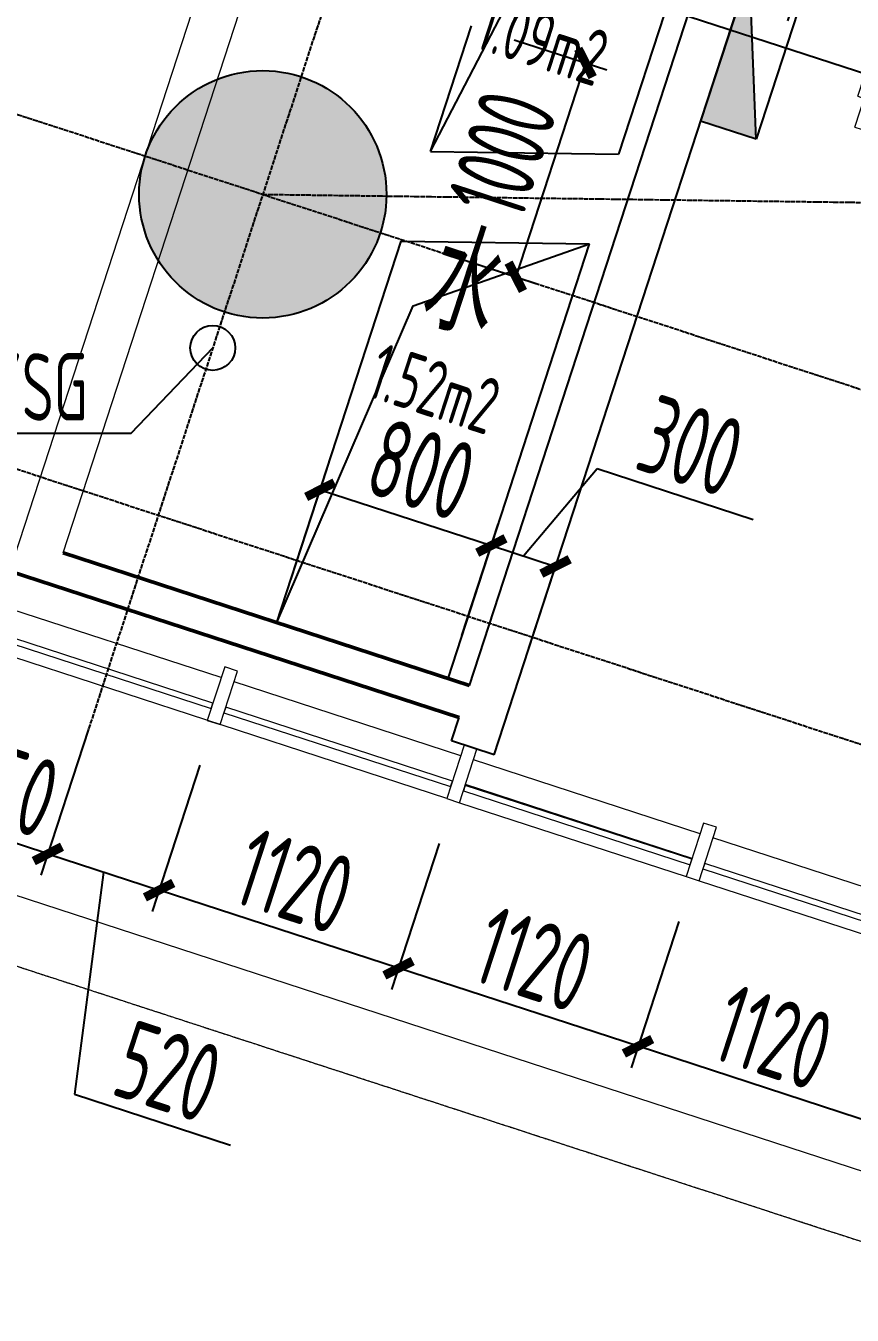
# Model space of a CAD drawing. Header units: millimetres. Extents: x 11515858 to 24947533, y -12784974 to -6116114.
# Drawn here: x 11834513 to 11838188, y -6355257 to -6349525 of the extents above; entities that cross this region are included whole.
import ezdxf
from ezdxf.enums import TextEntityAlignment as Align

# ---------------------------------------------------------------- set-up
doc = ezdxf.new("R2010")
doc.units = ezdxf.units.MM
doc.header["$LTSCALE"] = 10
for name, pattern in [('A2-RG-AXIS$0$CENTER', [2, 1.25, -0.25, 0.25, -0.25]), ('A2-RG-AXIS$0$DOTE', [2.42, 2, -0.2, 0.02, -0.2]), ('A2-RI-F2$0$Overhead 1_16_', [2.579687, 1.5875, -0.992188])]:
    doc.linetypes.add(name, pattern=pattern)
for name, color, linetype in [('A2-RB-F2$0$$34$A-DIMS-100', 1, 'Continuous'), ('A2-RB-F2$0$A-DIMS-100', 1, 'Continuous'), ('A2-RG-AXIS$0$A-DIMS-100', 1, 'Continuous'), ('A2-RG-AXIS$0$A-GRID', 1, 'A2-RG-AXIS$0$CENTER'), ('A2-RI-F2$0$0P-FE-HY', 141, 'Continuous'), ('A2-RI-F2$0$A-HOLE', 2, 'Continuous'), ('A2-RI-F2$0$A-ROOF-DRAN', 175, 'Continuous'), ('A2-RI-F2$0$A-STRS', 50, 'Continuous'), ('A2-RI-F2$0$A-SYMB-AREA', 4, 'Continuous'), ('A2-RI-F2$0$A-SYMB-NAME', 4, 'Continuous'), ('A2-RI-F2$0$A-SYMB-VOID', 35, 'Continuous'), ('A2-RI-F2$0$WINDOW_TEXT', 7, 'Continuous'), ('A2-RS-F2$0$A-HATH-GRAY', 8, 'Continuous'), ('A2-RS-F2$0$A-WALL-CONC', 6, 'Continuous')]:
    doc.layers.add(name, color=color, linetype=linetype)
for name, color, linetype, lineweight in [('A2-RI-F2$0$A-DOOR', 32, 'Continuous', 5), ('A2-RI-F2$0$A-FLOR-OVHD', 8, 'A2-RI-F2$0$Overhead 1_16_', 5), ('A2-RI-F2$0$A-FLOR-STRS', 2, 'Continuous', 5), ('A2-RI-F2$0$A-GENM', 6, 'Continuous', 9), ('A2-RI-F2$0$A-GLAZ', 140, 'Continuous', 5), ('A2-RI-F2$0$A-GLAZ-CWMG', 3, 'Continuous', 5), ('A2-RI-F2$0$A-WALL', 7, 'Continuous', 5)]:
    doc.layers.add(name, color=color, linetype=linetype, lineweight=lineweight)
doc.styles.add('A2-RB-F2$0$$0$XD2008', font='hzs.shx', dxfattribs={"width": 0.7, "bigfont": 'hztxt.shx'})
doc.styles.add('A2-RB-F2$0$XD2008', font='hzs.shx', dxfattribs={"width": 0.7, "bigfont": 'hztxt.shx'})
doc.styles.add('A2-RG-AXIS$0$XD2008', font='hzs.shx', dxfattribs={"width": 0.7, "bigfont": 'hztxt.shx'})
doc.styles.add('A2-RI-F2$0$ECADI', font='hzs.shx', dxfattribs={"width": 0.7, "bigfont": 'hztxt.shx'})
doc.styles.add('A2-RI-F2$0$SIMPLEX', font='simplex.shx', dxfattribs={"width": 0.7})
doc.dimstyles.new('A2-RB-F2$0$$0$XD100$0', dxfattribs={"dimscale": 100, "dimtxt": 3.5, "dimasz": 1, "dimexe": 1, "dimexo": 2, "dimgap": 0.5, "dimtad": 1, "dimdec": 0, "dimdsep": 46, "dimtxsty": 'A2-RB-F2$0$$0$XD2008', "dimblk1": 'A2-RB-F2$0$$20$_ArchTick', "dimblk2": 'A2-RB-F2$0$$20$_ArchTick', "dimsah": 1, "dimcen": 2.5, "dimclrt": 4, "dimaunit": 1, "dimadec": 0, "dimazin": 0, "dimtfac": 1, "dimtdec": 0, "dimtix": 1, "dimtmove": 2, "dimatfit": 3, "dimfxl": 0, "dimtolj": 1, "dimtzin": 0, "dimarcsym": 0})
doc.dimstyles.new('A2-RB-F2$0$XD100$0', dxfattribs={"dimscale": 100, "dimtxt": 3.5, "dimasz": 1, "dimexe": 1, "dimexo": 2, "dimgap": 0.5, "dimtad": 1, "dimdec": 0, "dimdsep": 46, "dimtxsty": 'A2-RB-F2$0$XD2008', "dimblk1": 'A2-RB-F2$0$_ArchTick', "dimblk2": 'A2-RB-F2$0$_ArchTick', "dimsah": 1, "dimcen": 2.5, "dimclrt": 4, "dimaunit": 1, "dimadec": 0, "dimazin": 0, "dimtfac": 1, "dimtdec": 0, "dimtix": 1, "dimtmove": 1, "dimatfit": 3, "dimfxl": 0, "dimtolj": 1, "dimtzin": 0, "dimarcsym": 0})
doc.dimstyles.new('A2-RG-AXIS$0$XD150', dxfattribs={"dimscale": 300, "dimtxt": 2.5, "dimasz": 1.5, "dimexe": 1, "dimexo": 2, "dimgap": 0.5, "dimtad": 1, "dimdec": 0, "dimdsep": 46, "dimtxsty": 'A2-RG-AXIS$0$XD2008', "dimcen": 2.5, "dimclrt": 4, "dimaunit": 1, "dimadec": 3, "dimazin": 0, "dimtfac": 1, "dimtdec": 0, "dimtmove": 2, "dimatfit": 3, "dimfxl": 0, "dimtolj": 1, "dimtzin": 0, "dimarcsym": 0})

# ---------------------------------------------------------------- blocks, each defined once
blk = doc.blocks.new('A2-RG-AXIS$0$_ArchTick')
at = {"color": 0, "linetype": 'ByBlock', "const_width": 0.4}
blk.add_lwpolyline([(-0.5, -0.5), (0.5, 0.5)], dxfattribs=at)
blk = doc.blocks.new('*D1312')
at = {"layer": 'A2-RG-AXIS$0$A-DIMS-100', "color": 0, "lineweight": -2, "ltscale": 3, "transparency": 16777216}
blk.add_arc((11859128.7, -6350592.1), 5746.7, 341.94704, 359.22855, dxfattribs=at)
at = {"layer": 'Defpoints', "color": 0, "ltscale": 3, "transparency": 16777216}
for p in [(11834459.4, -6342551.3), (11835567, -6350274.8), (11872705.5, -6350774.9), (11864743.7, -6351815.5), (11872420.1, -6354924.3)]:
    blk.add_point(p, dxfattribs=at)
at = {"layer": 'A2-RG-AXIS$0$A-DIMS-100', "color": 0, "lineweight": -2, "ltscale": 3, "transparency": 16777216, "xscale": 150, "yscale": 150, "zscale": 150}
for p, rotation in [((11864875, -6350669.4), 89.22855370033292), ((11864592.6, -6352372.9), 251.9470404933478)]:
    blk.add_blockref('A2-RG-AXIS$0$_ArchTick', p, dxfattribs=dict(at, rotation=rotation))
at = {"layer": 'A2-RG-AXIS$0$A-DIMS-100', "color": 4, "ltscale": 3, "transparency": 16777216, "insert": (11865468.5, -6351643), "char_height": 375, "attachment_point": 5, "rotation": 80.5878, "style": 'A2-RG-AXIS$0$XD2008'}
blk.add_mtext('\\A1;17°16\'53"', dxfattribs=at)
blk = doc.blocks.new('A2-RB-F2$0$_ArchTick')
at = {"color": 0, "linetype": 'ByBlock', "const_width": 0.4}
blk.add_lwpolyline([(-0.5, -0.5), (0.5, 0.5)], dxfattribs=at)
blk = doc.blocks.new('*D1525')
at = {"layer": 'A2-RB-F2$0$A-DIMS-100', "color": 0, "lineweight": -2, "transparency": 16777216}
for p, q in [((11836685.1, -6349587.5), (11837097, -6349721.7)), ((11837001.9, -6349690.7), (11836692.1, -6350641.4)), ((11836375.3, -6350538.2), (11836787.1, -6350672.4))]:
    blk.add_line(p, q, dxfattribs=at)
at = {"layer": 'Defpoints', "color": 0, "transparency": 16777216}
for p in [(11836495, -6349525.5), (11836185.1, -6350476.2), (11836692.1, -6350641.4)]:
    blk.add_point(p, dxfattribs=at)
at = {"layer": 'A2-RB-F2$0$A-DIMS-100', "color": 0, "lineweight": -2, "transparency": 16777216, "xscale": 100, "yscale": 100, "zscale": 100}
for p, rotation in [((11837001.9, -6349690.7), 71.94704049336183), ((11836692.1, -6350641.4), 251.9470404933618)]:
    blk.add_blockref('A2-RB-F2$0$_ArchTick', p, dxfattribs=dict(at, rotation=rotation))
at = {"layer": 'A2-RB-F2$0$A-DIMS-100', "color": 4, "transparency": 16777216, "insert": (11836633.1, -6350096.4), "char_height": 350, "attachment_point": 5, "rotation": 71.94704, "style": 'A2-RB-F2$0$XD2008'}
blk.add_mtext('\\A1;1000', dxfattribs=at)
blk = doc.blocks.new('*D1608')
at = {"layer": 'A2-RB-F2$0$A-DIMS-100', "color": 0, "lineweight": -2, "transparency": 16777216}
for p, q in [((11835692.2, -6351988.7), (11835853.8, -6351492.9)), ((11835822.8, -6351588), (11836583.4, -6351835.9)), ((11836452.8, -6352236.6), (11836614.4, -6351740.8))]:
    blk.add_line(p, q, dxfattribs=at)
at = {"layer": 'Defpoints', "color": 0, "transparency": 16777216}
for p in [(11836583.4, -6351835.9), (11835630.2, -6352178.8), (11836390.8, -6352426.8)]:
    blk.add_point(p, dxfattribs=at)
at = {"layer": 'A2-RB-F2$0$A-DIMS-100', "color": 0, "lineweight": -2, "transparency": 16777216, "xscale": 100, "yscale": 100, "zscale": 100}
for p, rotation in [((11835822.8, -6351588), 161.9467493136011), ((11836583.4, -6351835.9), 341.9467493136011)]:
    blk.add_blockref('A2-RB-F2$0$_ArchTick', p, dxfattribs=dict(at, rotation=rotation))
at = {"layer": 'A2-RB-F2$0$A-DIMS-100', "color": 4, "transparency": 16777216, "insert": (11836272.8, -6351498), "char_height": 350, "attachment_point": 5, "rotation": 341.94675, "style": 'A2-RB-F2$0$XD2008'}
blk.add_mtext('\\A1;800', dxfattribs=at)
blk = doc.blocks.new('*D1872')
at = {"layer": 'A2-RB-F2$0$A-DIMS-100', "color": 0, "lineweight": -2, "transparency": 16777216}
for p, q in [((11836726.1, -6351882.4), (11837054.1, -6351493.8)), ((11837054.1, -6351493.8), (11837748.2, -6351720)), ((11836452.8, -6352236.6), (11836614.4, -6351740.8)), ((11836583.4, -6351835.9), (11836868.8, -6351928.9)), ((11836738.2, -6352329.6), (11836899.8, -6351833.8))]:
    blk.add_line(p, q, dxfattribs=at)
at = {"layer": 'Defpoints', "color": 0, "transparency": 16777216}
for p in [(11836868.8, -6351928.9), (11836390.8, -6352426.8), (11836676.2, -6352519.8)]:
    blk.add_point(p, dxfattribs=at)
at = {"layer": 'A2-RB-F2$0$A-DIMS-100', "color": 0, "lineweight": -2, "transparency": 16777216, "xscale": 100, "yscale": 100, "zscale": 100}
for p, rotation in [((11836583.4, -6351835.9), 161.9473537783569), ((11836868.8, -6351928.9), 341.9473537783569)]:
    blk.add_blockref('A2-RB-F2$0$_ArchTick', p, dxfattribs=dict(at, rotation=rotation))
at = {"layer": 'A2-RB-F2$0$A-DIMS-100', "color": 4, "transparency": 16777216, "insert": (11837470.9, -6351393), "char_height": 350, "attachment_point": 5, "rotation": 341.94735, "style": 'A2-RB-F2$0$XD2008'}
blk.add_mtext('\\A1;300', dxfattribs=at)
blk = doc.blocks.new('*D2030')
at = {"layer": 'A2-RB-F2$0$A-DIMS-100', "color": 0, "lineweight": -2, "transparency": 16777216}
for p, q in [((11837416.5, -6353507.1), (11837204.6, -6354157.1)), ((11838481.3, -6353854.1), (11838269.4, -6354504.2)), ((11838300.4, -6354409.1), (11837235.6, -6354062.1))]:
    blk.add_line(p, q, dxfattribs=at)
at = {"layer": 'Defpoints', "color": 0, "transparency": 16777216}
for p in [(11837478.4, -6353316.9), (11838543.3, -6353664), (11837235.6, -6354062.1)]:
    blk.add_point(p, dxfattribs=at)
at = {"layer": 'A2-RB-F2$0$A-DIMS-100', "color": 0, "lineweight": -2, "transparency": 16777216, "xscale": 100, "yscale": 100, "zscale": 100}
for p, rotation in [((11837235.6, -6354062.1), 161.948816603838), ((11838300.4, -6354409.1), 341.9488166038379)]:
    blk.add_blockref('A2-RB-F2$0$_ArchTick', p, dxfattribs=dict(at, rotation=rotation))
at = {"layer": 'A2-RB-F2$0$A-DIMS-100', "color": 4, "transparency": 16777216, "insert": (11837837.7, -6354021.7), "char_height": 350, "attachment_point": 5, "rotation": 341.94882, "style": 'A2-RB-F2$0$XD2008'}
blk.add_mtext('\\A1;1120', dxfattribs=at)
blk = doc.blocks.new('*D2031')
at = {"layer": 'A2-RB-F2$0$A-DIMS-100', "color": 0, "lineweight": -2, "transparency": 16777216}
for p, q in [((11836351.6, -6353160.1), (11836139.8, -6353810.1)), ((11837416.5, -6353507.1), (11837204.6, -6354157.1)), ((11837235.6, -6354062.1), (11836170.8, -6353715))]:
    blk.add_line(p, q, dxfattribs=at)
at = {"layer": 'Defpoints', "color": 0, "transparency": 16777216}
for p in [(11836413.6, -6352969.9), (11837478.4, -6353316.9), (11836170.8, -6353715)]:
    blk.add_point(p, dxfattribs=at)
at = {"layer": 'A2-RB-F2$0$A-DIMS-100', "color": 0, "lineweight": -2, "transparency": 16777216, "xscale": 100, "yscale": 100, "zscale": 100}
for p, rotation in [((11836170.8, -6353715), 161.948816603838), ((11837235.6, -6354062.1), 341.9488166038379)]:
    blk.add_blockref('A2-RB-F2$0$_ArchTick', p, dxfattribs=dict(at, rotation=rotation))
at = {"layer": 'A2-RB-F2$0$A-DIMS-100', "color": 4, "transparency": 16777216, "insert": (11836772.9, -6353674.6), "char_height": 350, "attachment_point": 5, "rotation": 341.94882, "style": 'A2-RB-F2$0$XD2008'}
blk.add_mtext('\\A1;1120', dxfattribs=at)
blk = doc.blocks.new('*D2032')
at = {"layer": 'A2-RB-F2$0$A-DIMS-100', "color": 0, "lineweight": -2, "transparency": 16777216}
for p, q in [((11835286.8, -6352813), (11835075, -6353463.1)), ((11836351.6, -6353160.1), (11836139.8, -6353810.1)), ((11836170.8, -6353715), (11835105.9, -6353368))]:
    blk.add_line(p, q, dxfattribs=at)
at = {"layer": 'Defpoints', "color": 0, "transparency": 16777216}
for p in [(11835348.8, -6352622.9), (11836413.6, -6352969.9), (11835105.9, -6353368)]:
    blk.add_point(p, dxfattribs=at)
at = {"layer": 'A2-RB-F2$0$A-DIMS-100', "color": 0, "lineweight": -2, "transparency": 16777216, "xscale": 100, "yscale": 100, "zscale": 100}
for p, rotation in [((11835105.9, -6353368), 161.948816603838), ((11836170.8, -6353715), 341.9488166038379)]:
    blk.add_blockref('A2-RB-F2$0$_ArchTick', p, dxfattribs=dict(at, rotation=rotation))
at = {"layer": 'A2-RB-F2$0$A-DIMS-100', "color": 4, "transparency": 16777216, "insert": (11835708.1, -6353327.6), "char_height": 350, "attachment_point": 5, "rotation": 341.94882, "style": 'A2-RB-F2$0$XD2008'}
blk.add_mtext('\\A1;1120', dxfattribs=at)
blk = doc.blocks.new('*D2033')
at = {"layer": 'A2-RB-F2$0$A-DIMS-100', "color": 0, "lineweight": -2, "transparency": 16777216}
for p, q in [((11834269.1, -6352481.4), (11834057.3, -6353131.4)), ((11834792.2, -6352651.8), (11834580.4, -6353301.9)), ((11834088.3, -6353036.3), (11833993.2, -6353005.3)), ((11834611.3, -6353206.8), (11834088.3, -6353036.3)), ((11834611.3, -6353206.8), (11834706.4, -6353237.8))]:
    blk.add_line(p, q, dxfattribs=at)
at = {"layer": 'Defpoints', "color": 0, "transparency": 16777216}
for p in [(11834331.1, -6352291.2), (11834854.2, -6352461.7), (11834088.3, -6353036.3)]:
    blk.add_point(p, dxfattribs=at)
at = {"layer": 'A2-RB-F2$0$A-DIMS-100', "color": 0, "lineweight": -2, "transparency": 16777216, "xscale": 100, "yscale": 100, "zscale": 100}
for p, rotation in [((11834088.3, -6353036.3), 341.9488166038324), ((11834611.3, -6353206.8), 161.9488166038324)]:
    blk.add_blockref('A2-RB-F2$0$_ArchTick', p, dxfattribs=dict(at, rotation=rotation))
at = {"layer": 'A2-RB-F2$0$A-DIMS-100', "color": 4, "transparency": 16777216, "insert": (11834419.5, -6352907.6), "char_height": 350, "attachment_point": 5, "rotation": 341.94882, "style": 'A2-RB-F2$0$XD2008'}
blk.add_mtext('\\A1;550', dxfattribs=at)
blk = doc.blocks.new('*D2034')
at = {"layer": 'A2-RB-F2$0$A-DIMS-100', "color": 0, "lineweight": -2, "transparency": 16777216}
for p, q in [((11834792.2, -6352651.8), (11834580.4, -6353301.9)), ((11835286.8, -6352813), (11835075, -6353463.1)), ((11834611.3, -6353206.8), (11835105.9, -6353368)), ((11834858.6, -6353287.4), (11834729.4, -6354274.9)), ((11834729.4, -6354274.9), (11835423.5, -6354501.1))]:
    blk.add_line(p, q, dxfattribs=at)
at = {"layer": 'Defpoints', "color": 0, "transparency": 16777216}
for p in [(11834854.2, -6352461.7), (11835348.8, -6352622.9), (11835105.9, -6353368)]:
    blk.add_point(p, dxfattribs=at)
at = {"layer": 'A2-RB-F2$0$A-DIMS-100', "color": 0, "lineweight": -2, "transparency": 16777216, "xscale": 100, "yscale": 100, "zscale": 100}
for p, rotation in [((11834611.3, -6353206.8), 161.9488166038139), ((11835105.9, -6353368), 341.9488166038138)]:
    blk.add_blockref('A2-RB-F2$0$_ArchTick', p, dxfattribs=dict(at, rotation=rotation))
at = {"layer": 'A2-RB-F2$0$A-DIMS-100', "color": 4, "transparency": 16777216, "insert": (11835146.2, -6354174), "char_height": 350, "attachment_point": 5, "rotation": 341.94882, "style": 'A2-RB-F2$0$XD2008'}
blk.add_mtext('\\A1;520', dxfattribs=at)
blk = doc.blocks.new('A2-RB-F2$0$$20$_ArchTick')
at = {"color": 0, "linetype": 'ByBlock', "const_width": 0.4}
blk.add_lwpolyline([(-0.5, -0.5), (0.5, 0.5)], dxfattribs=at)
blk = doc.blocks.new('*D1461')
at = {"layer": 'A2-RB-F2$0$$34$A-DIMS-100', "color": 0, "lineweight": -2, "transparency": 16777216}
blk.add_arc((11844870.4, -6350400.1), 4772.1, 359.22838, 8.90892, dxfattribs=at)
at = {"layer": 'Defpoints', "color": 0, "transparency": 16777216}
for p in [(11851270.3, -6349396.8), (11848876.9, -6349772), (11849638.1, -6350195.6), (11835567, -6350274.8), (11872705.5, -6350774.9)]:
    blk.add_point(p, dxfattribs=at)
at = {"layer": 'A2-RB-F2$0$$34$A-DIMS-100', "color": 0, "lineweight": -2, "transparency": 16777216, "xscale": 100, "yscale": 100, "zscale": 100}
for p, rotation in [((11849584.9, -6349661), 98.90892474237745), ((11849642, -6350464.3), 269.228375346103)]:
    blk.add_blockref('A2-RB-F2$0$$20$_ArchTick', p, dxfattribs=dict(at, rotation=rotation))
at = {"layer": 'A2-RB-F2$0$$34$A-DIMS-100', "color": 4, "transparency": 16777216, "insert": (11849944.3, -6349727.6), "char_height": 350, "attachment_point": 5, "rotation": 277.54984, "style": 'A2-RB-F2$0$$0$XD2008'}
blk.add_mtext('\\A1;9°40\'50"', dxfattribs=at)
blk = doc.blocks.new('*D1475')
at = {"layer": 'A2-RB-F2$0$$34$A-DIMS-100', "color": 0, "lineweight": -2, "transparency": 16777216}
blk.add_arc((11853104.4, -6350510.9), 919.5, 131.94703, 179.22838, dxfattribs=at)
at = {"layer": 'Defpoints', "color": 0, "transparency": 16777216}
for p in [(11852176.7, -6349478.7), (11852222.9, -6350249.3), (11835567, -6350274.8), (11853117.2, -6350525.2), (11872705.5, -6350774.9)]:
    blk.add_point(p, dxfattribs=at)
at = {"layer": 'A2-RB-F2$0$$34$A-DIMS-100', "color": 0, "lineweight": -2, "transparency": 16777216, "xscale": 100, "yscale": 100, "zscale": 100}
for p, rotation in [((11852489.8, -6349827.1), 41.94703004365298), ((11852185, -6350498.6), 269.2283753460983)]:
    blk.add_blockref('A2-RB-F2$0$$20$_ArchTick', p, dxfattribs=dict(at, rotation=rotation))
at = {"layer": 'A2-RB-F2$0$$34$A-DIMS-100', "color": 4, "transparency": 16777216, "insert": (11852147.3, -6349809), "char_height": 350, "attachment_point": 5, "rotation": 53.74346, "style": 'A2-RB-F2$0$$0$XD2008'}
blk.add_mtext('\\A1;47°16\'53"', dxfattribs=at)
blk = doc.blocks.new('A2-RS-F2')
at = {"layer": 'A2-RS-F2$0$A-HATH-GRAY'}
h = blk.add_hatch(color=256, dxfattribs=at)
edge = h.paths.add_edge_path()
edge.add_arc((11835567.1, -6350274.8), 550, 0, 360)
at = {"layer": 'A2-RS-F2$0$A-WALL-CONC'}
blk.add_circle((11835567.1, -6350274.8), 550, dxfattribs=at)
blk = doc.blocks.new('A2-RI-F2$0$System Panel - Glazed - Frit-4523312-Documents - Level 2')
at = {"layer": 'A2-RI-F2$0$A-GLAZ', "lineweight": 13}
for p, q in [((530, 44.4), (-530, 44.4)), ((-530, 44.4), (-530, 19)), ((-530, 19), (530, 19)), ((530, 19), (530, 44.4))]:
    blk.add_line(p, q, dxfattribs=at)
blk = doc.blocks.new('A2-RI-F2$0$Rectangular Mullion - 60mm x 200mm-3710276-Documents - Level 2')
at = {"layer": 'A2-RI-F2$0$A-GLAZ-CWMG', "lineweight": 13}
for p, q in [((-30, 150), (30, 150)), ((-30, -100), (-30, 150)), ((30, 150), (30, -100)), ((30, -100), (-30, -100))]:
    blk.add_line(p, q, dxfattribs=at)
blk = doc.blocks.new('A2-RI-F2$0$Rectangular Mullion - 60mm x 200mm-3687299-Documents - Level 2')
at = {"layer": 'A2-RI-F2$0$A-GLAZ-CWMG', "lineweight": 13}
for p, q in [((-30, 150), (30, 150)), ((-30, -100), (-30, 150)), ((30, 150), (30, -100)), ((30, -100), (-30, -100))]:
    blk.add_line(p, q, dxfattribs=at)
blk = doc.blocks.new('A2-RI-F2$0$Rectangular Mullion - 60mm x 200mm-3681593-Documents - Level 2')
at = {"layer": 'A2-RI-F2$0$A-GLAZ-CWMG', "lineweight": 13}
for p, q in [((-30, 150), (30, 150)), ((-30, -100), (-30, 150)), ((30, 150), (30, -100)), ((30, -100), (-30, -100))]:
    blk.add_line(p, q, dxfattribs=at)
blk = doc.blocks.new('A2-RI-F2$0$System Panel - Glazed - Frit-5328300-Documents - Level 2')
at = {"layer": 'A2-RI-F2$0$A-GLAZ', "lineweight": 13}
for p, q in [((515, 44.4), (-545, 44.4)), ((-545, 44.4), (-545, 19)), ((-545, 19), (515, 19)), ((515, 19), (515, 44.4))]:
    blk.add_line(p, q, dxfattribs=at)
blk = doc.blocks.new('A2-RI-F2$0$System Panel - Glazed - Frit-4849878-Documents - Level 2')
at = {"layer": 'A2-RI-F2$0$A-GLAZ', "lineweight": 13}
for p, q in [((530, 44.4), (-530, 44.4)), ((-530, 44.4), (-530, 19)), ((-530, 19), (530, 19)), ((530, 19), (530, 44.4))]:
    blk.add_line(p, q, dxfattribs=at)
blk = doc.blocks.new('A2-RI-F2$0$System Panel - Glazed - Frit-V128-Documents - Level 2')
at = {"layer": 'A2-RI-F2$0$A-GLAZ', "lineweight": 13}
for p, q in [((530, 44.4), (-530, 44.4)), ((-530, 44.4), (-530, 19)), ((-530, 19), (530, 19)), ((530, 19), (530, 44.4))]:
    blk.add_line(p, q, dxfattribs=at)
blk = doc.blocks.new('A2-RI-F2$0$Roof Profile - South1 - Roof Profile - South-4416806-Documents - Level 2')
at = {"layer": 'A2-RI-F2$0$A-GENM'}
blk.add_open_spline([(84277.9, -48492), (83857.3, -48492), (83226.4, -48492), (82385, -48492), (81753.9, -48492), (81122.6, -48492), (80491.5, -48492), (79860.7, -48492), (79230.2, -48492), (78599.8, -48492), (77969.8, -48492), (77340.2, -48492), (76710.9, -48492), (76082.2, -48492), (75454.1, -48492), (74826.4, -48492), (74198.9, -48492), (73571.9, -48492), (73049.7, -48492), (72632.2, -48492), (72215, -48492), (71694.3, -48492), (71070.9, -48492), (70449.3, -48492), (69829.9, -48492), (69213.4, -48492), (68601, -48492), (68094.7, -48492), (67692.9, -48492), (67393.3, -48492), (67095.6, -48492), (66800.4, -48492), (66508.5, -48492), (66124.5, -48492), (65749.7, -48492), (65387.7, -48492), (65167.7, -48492), (64995.9, -48492), (64869.4, -48492), (64746.6, -48492), (64666.7, -48492), (64627.6, -48492)], degree=3, knots=[-1, -1, -1, -1, -0.9375, -0.90625, -0.875, -0.84375, -0.8125, -0.78125, -0.75, -0.71875, -0.6875, -0.65625, -0.625, -0.59375, -0.5625, -0.53125, -0.5, -0.46875, -0.4375, -0.421875, -0.40625, -0.375, -0.34375, -0.3125, -0.28125, -0.25, -0.21875, -0.1875, -0.171875, -0.15625, -0.140625, -0.125, -0.109375, -0.09375, -0.0625, -0.046875, -0.03125, -0.0234375, -0.015625, -0.0078125, -0.0002089, -0.0002089, -0.0002089, -0.0002089], dxfattribs=at)
blk = doc.blocks.new('A2-RI-F2$0$Rectangular Mullion - 60mm x 110mm Horizontal SSG-4050641-Documents - Level 2')
at = {"layer": 'A2-RI-F2$0$A-GLAZ-CWMG'}
blk.add_line((67516.9, -47105), (66456.9, -47105), dxfattribs=at)
blk = doc.blocks.new('A2-RI-F2$0$Rectangular Mullion - 60mm x 200mm-4849857-Documents - Level 2')
at = {"layer": 'A2-RI-F2$0$A-GLAZ-CWMG'}
blk.add_line((66456.9, -47190), (67516.9, -47190), dxfattribs=at)
blk = doc.blocks.new('A2-RI-F2$0$$DorLib2D$00000011')
for p, q in [((-0.4667, 0.4709), (-0.4667, -0.0625)), ((-0.4667, 0.4709), (-0.4333, 0.4709)), ((-0.4333, 0.4709), (-0.4333, 0.0042)), ((0.4333, 0.4709), (0.4333, 0.0042)), ((0.4667, 0.4709), (0.4333, 0.4709)), ((0.4667, 0.4709), (0.4667, -0.0625)), ((-0.4833, 0.3962), (-0.4667, 0.3962)), ((-0.4167, 0.3962), (-0.4333, 0.3962)), ((0.4167, 0.3962), (0.4333, 0.3962)), ((0.4833, 0.3962), (0.4667, 0.3962)), ((-0.4833, 0.2346), (-0.4667, 0.2346)), ((-0.4167, 0.2346), (-0.4333, 0.2346)), ((0.4167, 0.2346), (0.4333, 0.2346)), ((0.4833, 0.2346), (0.4667, 0.2346)), ((-0.5, 0.0042), (-0.4333, 0.0042)), ((-0.5, 0.0042), (-0.5, -0.0625)), ((0.5, 0.0042), (0.4333, 0.0042)), ((0.5, 0.0042), (0.5, -0.0625)), ((-0.5, -0.0625), (-0.4667, -0.0625)), ((0.5, -0.0625), (0.4667, -0.0625))]:
    blk.add_line(p, q)
at = {"lineweight": 13}
for p, q in [((-0.4833, 0.3962), (-0.4833, 0.2346)), ((-0.4167, 0.3962), (-0.4167, 0.2346)), ((0.4167, 0.3962), (0.4167, 0.2346)), ((0.4833, 0.3962), (0.4833, 0.2346))]:
    blk.add_line(p, q, dxfattribs=at)
for centre, start, end in [((-0.4667, 0.0042), 0, 85.904), ((0.4667, 0.0042), 94.096, 180)]:
    blk.add_arc(centre, 0.4667, start, end, dxfattribs=at)
blk = doc.blocks.new('A2-RI-F2$0$door-doublewing')
at = {"layer": 'A2-RI-F2$0$A-DOOR', "color": 4, "xscale": -0.9999999999999998, "rotation": 180}
blk.add_blockref('A2-RI-F2$0$$DorLib2D$00000011', (0, -0.0291), dxfattribs=at)
at = {"layer": 'A2-RI-F2$0$WINDOW_TEXT', "style": 'A2-RI-F2$0$SIMPLEX', "flags": 9}
blk.add_attdef('A', text='', height=1, dxfattribs=at).set_placement((0, 1.5), align=Align.MIDDLE)
blk = doc.blocks.new('A2-RI-F2$0$A$C6F954C98')
at = {"extrusion": (0, 0, -1)}
blk.add_hatch(color=256, dxfattribs=at).paths.add_polyline_path([(-260, 700), (0, 0), (0, 700)])
for p, q in [((260, 700), (0, 700)), ((0, 0), (0, 700)), ((260, 700), (0, 0)), ((260, 0), (260, 700)), ((230.7, 155.9, 0), (230.7, 55.9, 0)), ((230.7, 105.9, 0), (190.7, 105.9, 0)), ((260, 0), (0, 0))]:
    blk.add_line(p, q, dxfattribs=at)
blk.add_circle((-140.7, 105.9, 0), 50, dxfattribs=at)
blk = doc.blocks.new('A2-RI-F2$0$5erhfh')
at = {"layer": 'A2-RI-F2$0$A-SYMB-AREA', "style": 'A2-RI-F2$0$ECADI', "width": 0.7}
blk.add_attdef('340M2', text='', height=2.5, dxfattribs=at).set_placement((0, 1.25), align=Align.MIDDLE_LEFT)
at = {"layer": 'A2-RI-F2$0$A-SYMB-NAME', "style": 'A2-RI-F2$0$ECADI', "width": 0.7}
blk.add_attdef('CHINESENAME', (-12.292, 3.087), '', height=4.5, dxfattribs=at)
blk = doc.blocks.new('A2-RI-F2$0$45yrthfgh')
at = {"layer": 'A2-RI-F2$0$A-ROOF-DRAN'}
blk.add_lwpolyline([(242.3, 743.4), (-122.1, 363.5), (-798.2, 363.5)], dxfattribs=at)
blk.add_circle((242.3, 743.4), 100, dxfattribs=at)
ref = blk.add_blockref('A2-RI-F2$0$5erhfh', (-1446.6, 111.3), dxfattribs=dict(at, xscale=-100, yscale=100, zscale=100))
ref.add_attrib('CHINESENAME', 'YSG', (-767.4, 420), dxfattribs={"layer": 'A2-RI-F2$0$A-SYMB-NAME', "height": 300, "style": 'A2-RI-F2$0$ECADI', "width": 0.7})
blk = doc.blocks.new('A2-RG-AXIS')
at = {"layer": 'A2-RG-AXIS$0$A-GRID', "linetype": 'A2-RG-AXIS$0$DOTE'}
for p, q in [((11847953.1, -6312274.5), (11834792.3, -6352651.7)), ((11832290.2, -6349206.7), (11870250.8, -6361579.7)), ((11835567, -6350274.8), (11872705.5, -6350774.9)), ((11831825.3, -6350632.8), (11869786, -6363005.8))]:
    blk.add_line(p, q, dxfattribs=at)
at = {"layer": 'A2-RG-AXIS$0$A-DIMS-100', "ltscale": 3}
dim = blk.add_angular_dim_2l(base=(11864743.7, -6351815.5), line1=((11834459.4, -6342551.3), (11872420.1, -6354924.3)), line2=((11835567, -6350274.8), (11872705.5, -6350774.9)), dimstyle='A2-RG-AXIS$0$XD150', override={"dimscale": 150, "dimasz": 1, "dimblk": 'A2-RG-AXIS$0$_ArchTick', "dimadec": 4}, dxfattribs=at)
dim.commit()
dim.dimension.update_dxf_attribs({"geometry": '*D1312', "text_midpoint": (11865468.5, -6351643)})
blk = doc.blocks.new('A2-RB-F2')
at = {"layer": 'A2-RB-F2$0$$34$A-DIMS-100'}
for base, line1, line2, picture, middle in [((11849638.0814, -6350195.6222), ((11848876.8912, -6349772.0122), (11851270.2631, -6349396.8382)), ((11835567.0072, -6350274.7506), (11872705.4803, -6350774.9392)), '*D1461', (11849944.2637, -6349727.5736)), ((11852222.9452, -6350249.3078), ((11835567.0072, -6350274.7506), (11872705.4803, -6350774.9392)), ((11853117.1829, -6350525.1541), (11852176.7363, -6349478.7385)), '*D1475', (11852147.311, -6349809.0021))]:
    dim = blk.add_angular_dim_2l(base=base, line1=line1, line2=line2, dimstyle='A2-RB-F2$0$$0$XD100$0', override={"dimadec": 4}, dxfattribs=at)
    dim.commit()
    dim.dimension.update_dxf_attribs({"geometry": picture, "text_midpoint": middle, "dimtype": 130})
at = {"layer": 'A2-RB-F2$0$A-DIMS-100'}
for p1, p2, distance, picture, middle in [((11836495, -6349525.5), (11836185.1, -6350476.2), 533.2, '*D1525', (11836633.1, -6350096.4)), ((11835630.2, -6352178.8), (11836390.8, -6352426.8), 621.5, '*D1608', (11836272.8, -6351498)), ((11834854.2, -6352461.7), (11834331.1, -6352291.2), 783.7, '*D2033', (11834419.5, -6352907.6)), ((11836413.6, -6352969.9), (11835348.8, -6352622.9), 783.7, '*D2032', (11835708.1, -6353327.6)), ((11837478.4, -6353316.9), (11836413.6, -6352969.9), 783.7, '*D2031', (11836772.9, -6353674.6)), ((11838543.3, -6353664), (11837478.4, -6353316.9), 783.7, '*D2030', (11837837.7, -6354021.7))]:
    dim = blk.add_aligned_dim(p1=p1, p2=p2, distance=distance, dimstyle='A2-RB-F2$0$XD100$0', dxfattribs=at)
    dim.commit()
    dim.dimension.update_dxf_attribs({"geometry": picture, "text_midpoint": middle})
for base, p1, p2, angle, picture, middle in [((11836868.8, -6351928.9), (11836390.8, -6352426.8), (11836676.2, -6352519.8), 341.94735, '*D1872', (11837101.7, -6351509.3)), ((11835105.9, -6353368), (11834854.2, -6352461.7), (11835348.8, -6352622.9), 341.94882, '*D2034', (11834777, -6354290.4))]:
    dim = blk.add_linear_dim(base=base, p1=p1, p2=p2, angle=angle, dimstyle='A2-RB-F2$0$XD100$0', dxfattribs=at)
    dim.commit()
    dim.dimension.update_dxf_attribs({"geometry": picture, "text_midpoint": middle, "dimtype": 129})
blk = doc.blocks.new('A2-RI-F2')
at = {"layer": 'A2-RI-F2$0$A-FLOR-OVHD', "ltscale": 0.3}
blk.add_lwpolyline([(11851781.9, -6316661.9), (11879355.1, -6325647.5), (11871959.5, -6348337.9), (11872377.5, -6348345.6), (11867157.7, -6364360), (11832501.2, -6353064), (11836878.8, -6339633.3)], dxfattribs=at)
at = {"layer": 'A2-RI-F2$0$A-GENM'}
blk.add_line((11832886.9, -6352874.2), (11852894.2, -6359395.4), dxfattribs=at)
at = {"layer": 'A2-RI-F2$0$A-GLAZ-CWMG'}
for p, q in [((11835382.1, -6352423.3), (11834374.3, -6352094.8)), ((11836385, -6352960.5), (11834254.6, -6352266.1)), ((11836447, -6352770.4), (11835439.2, -6352441.9)), ((11837511.9, -6353117.4), (11836504, -6352788.9)), ((11838576.7, -6353464.5), (11837568.9, -6353136)), ((11837506.9, -6353326.2), (11839579.6, -6354001.8))]:
    blk.add_line(p, q, dxfattribs=at)
at = {"layer": 'A2-RI-F2$0$A-HOLE', "lineweight": 25}
for p, q in [((11837150.5, -6350096.1), (11837534.5, -6348917.8)), ((11836312.7, -6350084.8), (11836495, -6349525.5)), ((11835630.2, -6352178.8), (11836182.9, -6350483.1)), ((11836390.8, -6352426.8), (11837020.6, -6350494.4))]:
    blk.add_line(p, q, dxfattribs=at)
at = {"layer": 'A2-RI-F2$0$A-HOLE'}
for p, q in [((11836312.9, -6350084.8), (11837149.4, -6350096.1)), ((11836183.1, -6350483.1), (11837019.5, -6350494.4))]:
    blk.add_line(p, q, dxfattribs=at)
at = {"layer": 'A2-RI-F2$0$A-SYMB-VOID'}
for points in [[(11836312.9, -6350084.8), (11836905.7, -6348943.2), (11837534.5, -6348917.8)], [(11835630.2, -6352178.8), (11836235.7, -6350769.9), (11837019.5, -6350494.4)]]:
    blk.add_lwpolyline(points, dxfattribs=at)
at = {"layer": 'A2-RI-F2$0$A-WALL'}
for p, q in [((11834442.5, -6351949.5), (11838164.1, -6340531.9)), ((11834679.1, -6351868.9), (11835544, -6349215.5))]:
    blk.add_line(p, q, dxfattribs=at)
at = {"layer": 'A2-RI-F2$0$A-WALL', "lineweight": 25}
for p, q in [((11836486, -6352457.8), (11837629.7, -6348948.8)), ((11836595.8, -6352766.3), (11837819.9, -6349010.8)), ((11836405.7, -6352704.3), (11836439.6, -6352600.4)), ((11836595.8, -6352766.3), (11836405.7, -6352704.3))]:
    blk.add_line(p, q, dxfattribs=at)
at = {"layer": 'A2-RI-F2$0$A-WALL', "lineweight": 50}
for p, q in [((11836486, -6352457.8), (11834679.1, -6351868.9)), ((11834442.8, -6351949.6), (11836439.6, -6352600.4))]:
    blk.add_line(p, q, dxfattribs=at)
at = {"layer": 'Defpoints', "color": 3, "linetype": 'Continuous'}
blk.add_line((11876890.2, -6362336.4), (11823637.4, -6344979.1), dxfattribs=at)
blk.add_blockref('A2-RS-F2', (0, 0))
ref = blk.add_blockref('A2-RI-F2$0$5erhfh', (11837799.4, -6349962.9), dxfattribs=dict(xscale=100.0000000008531, yscale=100.0000000008531, zscale=100.0000000008531, rotation=341.9467459263064))
ref.add_attrib('340M2', '1.09m2', (11836499.8, -6349620.3), dxfattribs={"layer": 'A2-RI-F2$0$A-SYMB-AREA', "height": 250, "rotation": 341.94675, "style": 'A2-RI-F2$0$ECADI', "width": 0.7})
ref.add_attrib('CHINESENAME', '水', (11836726.4, -6349288.5), dxfattribs={"layer": 'A2-RI-F2$0$A-SYMB-NAME', "height": 450, "rotation": 341.94675, "style": 'A2-RI-F2$0$ECADI', "width": 0.7})
ref = blk.add_blockref('A2-RI-F2$0$5erhfh', (11837319.7, -6351512), dxfattribs=dict(xscale=100.0000000008531, yscale=100.0000000008531, zscale=100.0000000008531, rotation=341.9467459263064))
ref.add_attrib('340M2', '1.52m2', (11836020, -6351169.3), dxfattribs={"layer": 'A2-RI-F2$0$A-SYMB-AREA', "height": 250, "rotation": 341.94675, "style": 'A2-RI-F2$0$ECADI', "width": 0.7})
ref.add_attrib('CHINESENAME', '水', (11836246.7, -6350837.5), dxfattribs={"layer": 'A2-RI-F2$0$A-SYMB-NAME', "height": 450, "rotation": 341.94675, "style": 'A2-RI-F2$0$ECADI', "width": 0.7})
at = {"layer": 'A2-RI-F2$0$0P-FE-HY', "xscale": -1.000000000000001, "rotation": 161.9473537777297}
blk.add_blockref('A2-RI-F2$0$A$C6F954C98', (11837731, -6349283.4), dxfattribs=at)
at = {"layer": 'A2-RI-F2$0$A-DOOR', "xscale": 1799.999999997375, "yscale": 1799.999999997375, "zscale": 1799.999999997375, "rotation": 341.9473602672377}
blk.add_blockref('A2-RI-F2$0$door-doublewing', (11839277, -6349380.6), dxfattribs=at)
at = {"layer": 'A2-RI-F2$0$A-FLOR-STRS'}
blk.add_blockref('A2-RG-AXIS', (0, 0), dxfattribs=at)
at = {"layer": 'A2-RI-F2$0$A-GENM', "rotation": 341.9470404789931}
blk.add_blockref('A2-RI-F2$0$Roof Profile - South1 - Roof Profile - South-4416806-Documents - Level 2', (11787880.8, -6287517.5), dxfattribs=at)
at = {"layer": 'A2-RI-F2$0$A-GLAZ', "rotation": 161.9470404789931}
for name, p in [('A2-RI-F2$0$System Panel - Glazed - Frit-5328300-Documents - Level 2', (11834833, -6352349.5)), ('A2-RI-F2$0$System Panel - Glazed - Frit-V128-Documents - Level 2', (11835912.1, -6352701.2)), ('A2-RI-F2$0$System Panel - Glazed - Frit-4523312-Documents - Level 2', (11836977, -6353048.3)), ('A2-RI-F2$0$System Panel - Glazed - Frit-4849878-Documents - Level 2', (11838041.8, -6353395.4))]:
    blk.add_blockref(name, p, dxfattribs=at)
at = {"layer": 'A2-RI-F2$0$A-GLAZ-CWMG', "extrusion": (0, 0, -1), "rotation": 18.05295952100688}
for name, p in [('A2-RI-F2$0$Rectangular Mullion - 60mm x 200mm-3710276-Documents - Level 2', (-11835379.7, -6352527.6)), ('A2-RI-F2$0$Rectangular Mullion - 60mm x 200mm-3687299-Documents - Level 2', (-11836444.5, -6352874.7)), ('A2-RI-F2$0$Rectangular Mullion - 60mm x 200mm-3681593-Documents - Level 2', (-11837509.4, -6353221.8))]:
    blk.add_blockref(name, p, dxfattribs=at)
at = {"layer": 'A2-RI-F2$0$A-GLAZ-CWMG', "rotation": 341.9470404789931}
for name in ['A2-RI-F2$0$Rectangular Mullion - 60mm x 110mm Horizontal SSG-4050641-Documents - Level 2', 'A2-RI-F2$0$Rectangular Mullion - 60mm x 200mm-4849857-Documents - Level 2']:
    blk.add_blockref(name, (11787880.8, -6287517.5), dxfattribs=at)
at = {"layer": 'A2-RI-F2$0$A-STRS', "linetype": 'Continuous'}
blk.add_blockref('A2-RB-F2', (0, 0), dxfattribs=at)
at = {"layer": 'A2-RI-F2$0$A-WALL'}
blk.add_blockref('A2-RI-F2$0$45yrthfgh', (11835102.2, -6351700.9), dxfattribs=at)

msp = doc.modelspace()

# ---------------------------------------------------------------- block references
for name in ['A2-RI-F2', 'A2-RB-F2', 'A2-RG-AXIS', 'A2-RS-F2']:
    msp.add_blockref(name, (0, 0))

doc.saveas('drawing.dxf')
